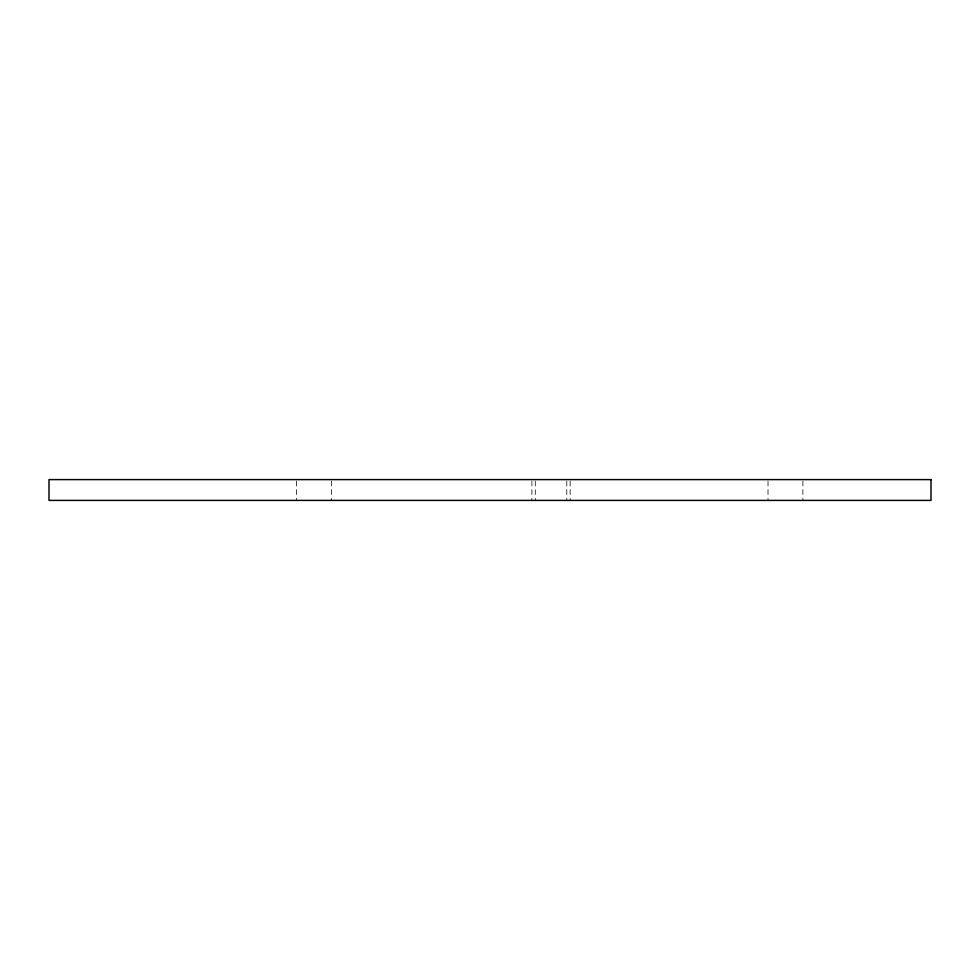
<?xml version="1.0" encoding="UTF-8"?>
<svg xmlns="http://www.w3.org/2000/svg" width="980" height="980" viewBox="0 0 980 980"><rect width="100%" height="100%" fill="white"/><g stroke="black" fill="none" stroke-linecap="round" stroke-linejoin="round"><path stroke-width="0.73" stroke-dasharray="4.9 3.68" d="M802.889 481.094L802.889 500.4M768.014 481.094L768.014 500.4M570.152 481.094L570.152 500.4M566.795 481.094L566.795 500.4M535.276 481.094L535.276 500.4M531.92 481.094L531.92 500.4M331.375 481.094L331.375 500.4M296.499 481.094L296.499 500.4"/><path stroke-width="1.47" d="M931 479.6L49 479.6L49 500.4L931 500.4L931 479.6"/></g></svg>
